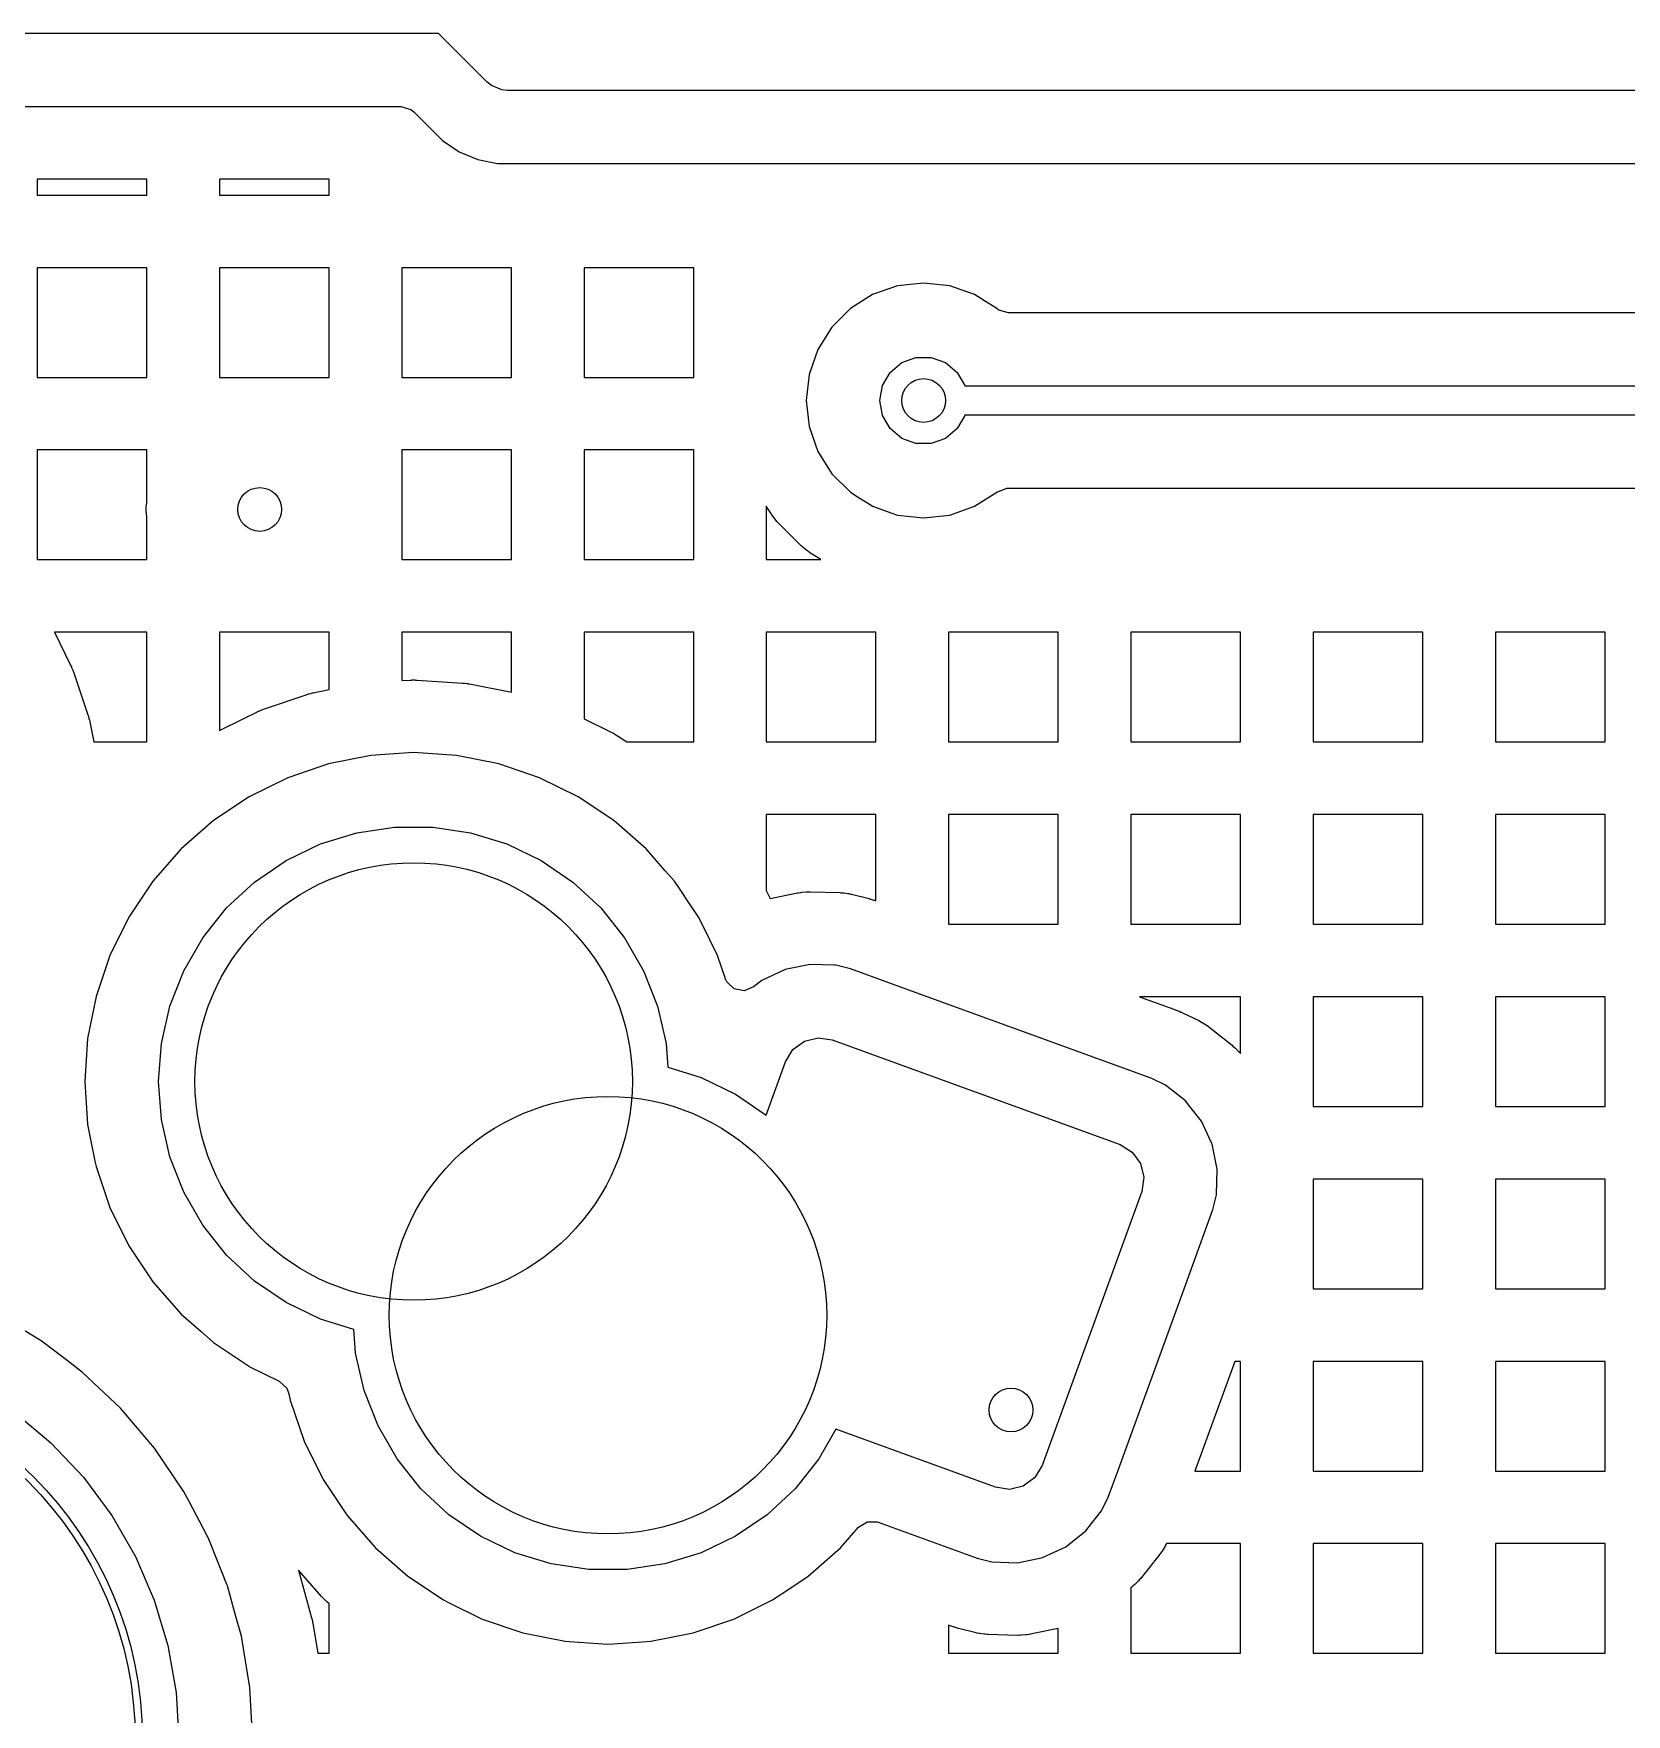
# Model space of a CAD drawing. Extents: x 2.49 to 8.57, y -5.87 to -1.87.
# Drawn here: x 7.4167 to 7.8467, y -4.8791 to -4.4253 of the extents above; entities that cross this region are included whole.
import ezdxf

# ---------------------------------------------------------------- set-up
doc = ezdxf.new("R2010")
doc.units = 0
doc.header["$MEASUREMENT"] = 0
doc.layers.add('BLACK', color=7, linetype='CONTINUOUS')

msp = doc.modelspace()

# ---------------------------------------------------------------- linework, layer by layer
at = {"layer": 'BLACK', "linetype": 'CONTINUOUS'}
for p, q in [((7.52603, -4.42531), (6.80843, -4.42531)), ((7.53908, -4.43836), (7.52603, -4.42531)), ((7.54027, -4.43934), (7.53908, -4.43836)), ((7.54311, -4.44051), (7.54027, -4.43934)), ((7.54465, -4.44066), (7.54311, -4.44051)), ((7.96181, -4.44066), (7.54465, -4.44066)), ((6.80571, -4.44501), (7.51585, -4.44501)), ((7.51585, -4.44501), (7.51849, -4.44579)), ((7.51849, -4.44579), (7.5193, -4.44644)), ((7.5193, -4.44644), (7.52707, -4.45421)), ((7.52707, -4.45421), (7.52707, -4.45421)), ((7.52707, -4.45421), (7.53158, -4.45723)), ((7.53158, -4.45723), (7.5366, -4.45931)), ((7.5366, -4.45931), (7.5366, -4.45931)), ((7.5366, -4.45931), (7.5366, -4.45931)), ((7.5366, -4.45931), (7.5366, -4.45931)), ((7.5366, -4.45931), (7.54193, -4.46037)), ((7.54193, -4.46037), (7.54193, -4.46037)), ((7.54193, -4.46037), (7.96453, -4.46037)), ((7.44725, -4.46462), (7.41764, -4.46462)), ((7.41764, -4.46462), (7.41764, -4.4689)), ((7.44725, -4.4689), (7.44725, -4.46462)), ((7.49646, -4.46462), (7.46686, -4.46462)), ((7.46686, -4.46462), (7.46686, -4.4689)), ((7.49646, -4.4689), (7.49646, -4.46462)), ((7.41764, -4.4689), (7.44725, -4.4689)), ((7.46686, -4.4689), (7.49646, -4.4689)), ((7.44725, -4.4885), (7.41764, -4.4885)), ((7.41764, -4.4885), (7.41764, -4.51811)), ((7.44725, -4.51811), (7.44725, -4.4885)), ((7.49646, -4.4885), (7.46686, -4.4885)), ((7.46686, -4.4885), (7.46686, -4.51811)), ((7.49646, -4.51811), (7.49646, -4.4885)), ((7.54568, -4.4885), (7.51607, -4.4885)), ((7.51607, -4.4885), (7.51607, -4.51811)), ((7.54568, -4.51811), (7.54568, -4.4885)), ((7.59489, -4.4885), (7.56528, -4.4885)), ((7.56528, -4.4885), (7.56528, -4.51811)), ((7.59489, -4.51811), (7.59489, -4.4885)), ((7.64319, -4.49578), (7.63718, -4.49956)), ((7.6499, -4.49344), (7.64319, -4.49578)), ((7.65695, -4.49264), (7.6499, -4.49344)), ((7.6499, -4.49344), (7.6499, -4.49344)), ((7.66401, -4.49344), (7.65695, -4.49264)), ((7.65695, -4.49264), (7.65695, -4.49264)), ((7.67072, -4.49578), (7.66401, -4.49344)), ((7.66401, -4.49344), (7.66401, -4.49344)), ((7.67369, -4.49765), (7.67072, -4.49578)), ((7.63718, -4.49956), (7.63216, -4.50458)), ((7.67673, -4.49956), (7.67369, -4.49765)), ((7.67684, -4.49965), (7.67673, -4.49956)), ((7.67673, -4.49956), (7.67673, -4.49956)), ((7.67725, -4.49994), (7.67684, -4.49965)), ((7.67988, -4.50071), (7.67725, -4.49994)), ((8.39861, -4.50071), (7.67988, -4.50071)), ((7.63216, -4.50458), (7.62838, -4.51059)), ((7.62838, -4.51059), (7.62603, -4.5173)), ((7.64791, -4.51676), (7.65105, -4.51413)), ((7.65105, -4.51413), (7.6549, -4.51272)), ((7.6549, -4.51272), (7.65901, -4.51272)), ((7.65901, -4.51272), (7.66286, -4.51413)), ((7.66286, -4.51413), (7.666, -4.51676)), ((7.41764, -4.51811), (7.44725, -4.51811)), ((7.46686, -4.51811), (7.49646, -4.51811)), ((7.51607, -4.51811), (7.54568, -4.51811)), ((7.56528, -4.51811), (7.59489, -4.51811)), ((7.62603, -4.5173), (7.62524, -4.52435)), ((7.62603, -4.5173), (7.62603, -4.5173)), ((7.64586, -4.52032), (7.64791, -4.51676)), ((7.666, -4.51676), (7.66805, -4.52032)), ((7.64514, -4.52436), (7.64586, -4.52032)), ((7.66805, -4.52032), (7.66807, -4.52042)), ((7.66807, -4.52042), (8.40858, -4.52042)), ((7.62524, -4.52435), (7.62524, -4.52436)), ((7.62524, -4.52436), (7.62603, -4.53141)), ((7.64586, -4.52839), (7.64514, -4.52436)), ((7.64791, -4.53195), (7.64586, -4.52839)), ((7.66805, -4.52839), (7.666, -4.53195)), ((7.66807, -4.52829), (7.66805, -4.52839)), ((8.40722, -4.52829), (7.66807, -4.52829)), ((7.62603, -4.53141), (7.62603, -4.53141)), ((7.62603, -4.53141), (7.62838, -4.53812)), ((7.65105, -4.53458), (7.64791, -4.53195)), ((7.666, -4.53195), (7.66286, -4.53458)), ((7.44725, -4.53772), (7.41764, -4.53772)), ((7.41764, -4.53772), (7.41764, -4.56732)), ((7.44725, -4.55189), (7.44725, -4.53772)), ((7.54568, -4.53772), (7.51607, -4.53772)), ((7.51607, -4.53772), (7.51607, -4.56732)), ((7.54568, -4.56732), (7.54568, -4.53772)), ((7.59489, -4.53772), (7.56528, -4.53772)), ((7.56528, -4.53772), (7.56528, -4.56732)), ((7.59489, -4.56732), (7.59489, -4.53772)), ((7.6549, -4.53599), (7.65105, -4.53458)), ((7.65901, -4.53599), (7.6549, -4.53599)), ((7.66286, -4.53458), (7.65901, -4.53599)), ((7.62838, -4.53812), (7.63172, -4.54342)), ((7.63172, -4.54342), (7.63216, -4.54413)), ((7.63216, -4.54413), (7.63718, -4.54915)), ((7.63718, -4.54915), (7.63954, -4.55063)), ((7.63954, -4.55063), (7.64277, -4.55266)), ((7.67072, -4.55293), (7.67673, -4.54915)), ((7.67673, -4.54915), (7.67684, -4.54906)), ((7.67673, -4.54915), (7.67673, -4.54915)), ((7.67684, -4.54906), (7.67693, -4.54903)), ((7.67693, -4.54903), (7.67696, -4.54901)), ((7.67696, -4.54901), (7.67939, -4.54802)), ((7.67696, -4.54901), (7.67696, -4.54901)), ((7.67939, -4.54802), (7.67988, -4.548)), ((7.67988, -4.548), (8.39385, -4.548)), ((7.44709, -4.55319), (7.44725, -4.55189)), ((7.44709, -4.55437), (7.44709, -4.55319)), ((7.44725, -4.55567), (7.44709, -4.55437)), ((7.44725, -4.56732), (7.44725, -4.55567)), ((7.61585, -4.55503), (7.61449, -4.55287)), ((7.61449, -4.55287), (7.61449, -4.56732)), ((7.616, -4.55525), (7.61585, -4.55503)), ((7.61632, -4.5557), (7.616, -4.55525)), ((7.61649, -4.55592), (7.61632, -4.5557)), ((7.64277, -4.55266), (7.64319, -4.55293)), ((7.64319, -4.55293), (7.64839, -4.55475)), ((7.64839, -4.55475), (7.6499, -4.55528)), ((7.6499, -4.55528), (7.6499, -4.55528)), ((7.6499, -4.55528), (7.65695, -4.55607)), ((7.65695, -4.55607), (7.66401, -4.55528)), ((7.66401, -4.55528), (7.67072, -4.55293)), ((7.66401, -4.55528), (7.66401, -4.55528)), ((7.66401, -4.55528), (7.66401, -4.55528)), ((7.61717, -4.55678), (7.61649, -4.55592)), ((7.61735, -4.55699), (7.61717, -4.55678)), ((7.61772, -4.5574), (7.61735, -4.55699)), ((7.61791, -4.5576), (7.61772, -4.5574)), ((7.62371, -4.5634), (7.61791, -4.5576)), ((7.65695, -4.55607), (7.65695, -4.55607)), ((7.65695, -4.55607), (7.65695, -4.55607)), ((7.62391, -4.56359), (7.62371, -4.5634)), ((7.62432, -4.56396), (7.62391, -4.56359)), ((7.62453, -4.56414), (7.62432, -4.56396)), ((7.62539, -4.56482), (7.62453, -4.56414)), ((7.62561, -4.56499), (7.62539, -4.56482)), ((7.41764, -4.56732), (7.44725, -4.56732)), ((7.51607, -4.56732), (7.54568, -4.56732)), ((7.56528, -4.56732), (7.59489, -4.56732)), ((7.61449, -4.56732), (7.62925, -4.56732)), ((7.62606, -4.56531), (7.62561, -4.56499)), ((7.62628, -4.56546), (7.62606, -4.56531)), ((7.62712, -4.56599), (7.62628, -4.56546)), ((7.62925, -4.56732), (7.62712, -4.56599)), ((7.44725, -4.58693), (7.42227, -4.58693)), ((7.42227, -4.58693), (7.42667, -4.59584)), ((7.44725, -4.61343), (7.44725, -4.58693)), ((7.49646, -4.58693), (7.46686, -4.58693)), ((7.46686, -4.58693), (7.46686, -4.61343)), ((7.49646, -4.59999), (7.49646, -4.58693)), ((7.54568, -4.58693), (7.51607, -4.58693)), ((7.51607, -4.58693), (7.51607, -4.59999)), ((7.54568, -4.60314), (7.54568, -4.58693)), ((7.59489, -4.58693), (7.56528, -4.58693)), ((7.56528, -4.58693), (7.56528, -4.61026)), ((7.59489, -4.61654), (7.59489, -4.58693)), ((7.6441, -4.58693), (7.61449, -4.58693)), ((7.61449, -4.58693), (7.61449, -4.61654)), ((7.6441, -4.61654), (7.6441, -4.58693)), ((7.69331, -4.58693), (7.66371, -4.58693)), ((7.66371, -4.58693), (7.66371, -4.61654)), ((7.69331, -4.61654), (7.69331, -4.58693)), ((7.74253, -4.58693), (7.71292, -4.58693)), ((7.71292, -4.58693), (7.71292, -4.61654)), ((7.74253, -4.61654), (7.74253, -4.58693)), ((7.79174, -4.58693), (7.76213, -4.58693)), ((7.76213, -4.58693), (7.76213, -4.61654)), ((7.79174, -4.61654), (7.79174, -4.58693)), ((7.84095, -4.58693), (7.81134, -4.58693)), ((7.81134, -4.58693), (7.81134, -4.61654)), ((7.84095, -4.61654), (7.84095, -4.58693)), ((7.42667, -4.59584), (7.42673, -4.59598)), ((7.42673, -4.59598), (7.42687, -4.59628)), ((7.42687, -4.59628), (7.42693, -4.59643)), ((7.42693, -4.59643), (7.42718, -4.59702)), ((7.42718, -4.59702), (7.42724, -4.59717)), ((7.42724, -4.59717), (7.42735, -4.59747)), ((7.42735, -4.59747), (7.4274, -4.59762)), ((7.4274, -4.59762), (7.43134, -4.60922)), ((7.49646, -4.60243), (7.49646, -4.59999)), ((7.51607, -4.59999), (7.51832, -4.59985)), ((7.51832, -4.59985), (7.51848, -4.59984)), ((7.51848, -4.59984), (7.5188, -4.59983)), ((7.5188, -4.59983), (7.51896, -4.59982)), ((7.51896, -4.59982), (7.5196, -4.59982)), ((7.5196, -4.59982), (7.51976, -4.59983)), ((7.51976, -4.59983), (7.52009, -4.59984)), ((7.52009, -4.59984), (7.52025, -4.59985)), ((7.52025, -4.59985), (7.53248, -4.60065)), ((7.53248, -4.60065), (7.53264, -4.60066)), ((7.53264, -4.60066), (7.53296, -4.60069)), ((7.53296, -4.60069), (7.53312, -4.60071)), ((7.53312, -4.60071), (7.53375, -4.60079)), ((7.53375, -4.60079), (7.53391, -4.60082)), ((7.53391, -4.60082), (7.53423, -4.60087)), ((7.53423, -4.60087), (7.53438, -4.6009)), ((7.53438, -4.6009), (7.54568, -4.60314)), ((7.4787, -4.60773), (7.4903, -4.60379)), ((7.4903, -4.60379), (7.49046, -4.60374)), ((7.49046, -4.60374), (7.49077, -4.60364)), ((7.49077, -4.60364), (7.49092, -4.6036)), ((7.49092, -4.6036), (7.49154, -4.60343)), ((7.49154, -4.60343), (7.49169, -4.6034)), ((7.49169, -4.6034), (7.49201, -4.60332)), ((7.49201, -4.60332), (7.49216, -4.60329)), ((7.49216, -4.60329), (7.49646, -4.60243)), ((7.43134, -4.60922), (7.43139, -4.60938)), ((7.43139, -4.60938), (7.43148, -4.60968)), ((7.43148, -4.60968), (7.43153, -4.60984)), ((7.43153, -4.60984), (7.43169, -4.61046)), ((7.46686, -4.61343), (7.47329, -4.61026)), ((7.47329, -4.61026), (7.47692, -4.60846)), ((7.47692, -4.60846), (7.47707, -4.60839)), ((7.47707, -4.60839), (7.47736, -4.60826)), ((7.47736, -4.60826), (7.47751, -4.6082)), ((7.47751, -4.6082), (7.4781, -4.60795)), ((7.4781, -4.60795), (7.47825, -4.60789)), ((7.47825, -4.60789), (7.47855, -4.60778)), ((7.47855, -4.60778), (7.4787, -4.60773)), ((7.56528, -4.61026), (7.57264, -4.61388)), ((7.43169, -4.61046), (7.43173, -4.61061)), ((7.43173, -4.61061), (7.43181, -4.61093)), ((7.43181, -4.61093), (7.43184, -4.61108)), ((7.43184, -4.61108), (7.43292, -4.61654)), ((7.44725, -4.61654), (7.44725, -4.61343)), ((7.57264, -4.61388), (7.57278, -4.61396)), ((7.57278, -4.61396), (7.57307, -4.61411)), ((7.57307, -4.61411), (7.57321, -4.61419)), ((7.57321, -4.61419), (7.57376, -4.61451)), ((7.57376, -4.61451), (7.5739, -4.61459)), ((7.5739, -4.61459), (7.57417, -4.61476)), ((7.57417, -4.61476), (7.57431, -4.61485)), ((7.57431, -4.61485), (7.57683, -4.61654)), ((7.43292, -4.61654), (7.44725, -4.61654)), ((7.51928, -4.61943), (7.5077, -4.62019)), ((7.53087, -4.62019), (7.51928, -4.61943)), ((7.51928, -4.61943), (7.51928, -4.61943)), ((7.57683, -4.61654), (7.59489, -4.61654)), ((7.61449, -4.61654), (7.6441, -4.61654)), ((7.66371, -4.61654), (7.69331, -4.61654)), ((7.71292, -4.61654), (7.74253, -4.61654)), ((7.76213, -4.61654), (7.79174, -4.61654)), ((7.81134, -4.61654), (7.84095, -4.61654)), ((7.4963, -4.62246), (7.4853, -4.62619)), ((7.50769, -4.62019), (7.4963, -4.62246)), ((7.4963, -4.62246), (7.4963, -4.62246)), ((7.5077, -4.62019), (7.50769, -4.62019)), ((7.50769, -4.62019), (7.50769, -4.62019)), ((7.50769, -4.62019), (7.50769, -4.62019)), ((7.50769, -4.62019), (7.50769, -4.62019)), ((7.54227, -4.62246), (7.53087, -4.62019)), ((7.53087, -4.62019), (7.53087, -4.62019)), ((7.53087, -4.62019), (7.53087, -4.62019)), ((7.55326, -4.62619), (7.54227, -4.62246)), ((7.54227, -4.62246), (7.54227, -4.62246)), ((7.54227, -4.62246), (7.54227, -4.62246)), ((7.4853, -4.62619), (7.47489, -4.63133)), ((7.56368, -4.63133), (7.55326, -4.62619)), ((7.47489, -4.63133), (7.46523, -4.63778)), ((7.57334, -4.63778), (7.56368, -4.63133)), ((7.56368, -4.63133), (7.56368, -4.63133)), ((7.6441, -4.63614), (7.61449, -4.63614)), ((7.61449, -4.63614), (7.61449, -4.65663)), ((7.6441, -4.65945), (7.6441, -4.63614)), ((7.69331, -4.63614), (7.66371, -4.63614)), ((7.66371, -4.63614), (7.66371, -4.66575)), ((7.69331, -4.66575), (7.69331, -4.63614)), ((7.74253, -4.63614), (7.71292, -4.63614)), ((7.71292, -4.63614), (7.71292, -4.66575)), ((7.74253, -4.66575), (7.74253, -4.63614)), ((7.79174, -4.63614), (7.76213, -4.63614)), ((7.76213, -4.63614), (7.76213, -4.66575)), ((7.79174, -4.66575), (7.79174, -4.63614)), ((7.84095, -4.63614), (7.81134, -4.63614)), ((7.81134, -4.63614), (7.81134, -4.66575)), ((7.84095, -4.66575), (7.84095, -4.63614)), ((7.46523, -4.63778), (7.4565, -4.64544)), ((7.49411, -4.64409), (7.50395, -4.64105)), ((7.50395, -4.64105), (7.51414, -4.63952)), ((7.51414, -4.63952), (7.52443, -4.63952)), ((7.52443, -4.63952), (7.53462, -4.64105)), ((7.53462, -4.64105), (7.54446, -4.64409)), ((7.58207, -4.64544), (7.57334, -4.63778)), ((7.4565, -4.64544), (7.44884, -4.65417)), ((7.48484, -4.64856), (7.49411, -4.64409)), ((7.54446, -4.64409), (7.55373, -4.64856)), ((7.58722, -4.65131), (7.58207, -4.64544)), ((7.47633, -4.65436), (7.48484, -4.64856)), ((7.55373, -4.64856), (7.56224, -4.65436)), ((7.44884, -4.65417), (7.44239, -4.66383)), ((7.46878, -4.66136), (7.47633, -4.65436)), ((7.56224, -4.65436), (7.56979, -4.66136)), ((7.58973, -4.65417), (7.58722, -4.65131)), ((7.59137, -4.65663), (7.58973, -4.65417)), ((7.59348, -4.65979), (7.59137, -4.65663)), ((7.5961, -4.66371), (7.59348, -4.65979)), ((7.61449, -4.65663), (7.61557, -4.65881)), ((7.61557, -4.65881), (7.62294, -4.65729)), ((7.62294, -4.65729), (7.62322, -4.65724)), ((7.62322, -4.65724), (7.62379, -4.65715)), ((7.62379, -4.65715), (7.62407, -4.65712)), ((7.62407, -4.65712), (7.62521, -4.65702)), ((7.62521, -4.65702), (7.62549, -4.657)), ((7.62549, -4.657), (7.62606, -4.65699)), ((7.62606, -4.65699), (7.62635, -4.65699)), ((7.62635, -4.65699), (7.63435, -4.65722)), ((7.63435, -4.65722), (7.63462, -4.65724)), ((7.63462, -4.65724), (7.63516, -4.65728)), ((7.63516, -4.65728), (7.63542, -4.65731)), ((7.63542, -4.65731), (7.63648, -4.65746)), ((7.63648, -4.65746), (7.63674, -4.6575)), ((7.63674, -4.6575), (7.63727, -4.6576)), ((7.63727, -4.6576), (7.63753, -4.65766)), ((7.63753, -4.65766), (7.64224, -4.65885)), ((7.64224, -4.65885), (7.64236, -4.65888)), ((7.64236, -4.65888), (7.6426, -4.65895)), ((7.6426, -4.65895), (7.64272, -4.65898)), ((7.64272, -4.65898), (7.64319, -4.65913)), ((7.64319, -4.65913), (7.64331, -4.65917)), ((7.64331, -4.65917), (7.64355, -4.65925)), ((7.64355, -4.65925), (7.64367, -4.65929)), ((7.64367, -4.65929), (7.6441, -4.65945)), ((7.44239, -4.66383), (7.43725, -4.67424)), ((7.46236, -4.66941), (7.46878, -4.66136)), ((7.56979, -4.66136), (7.57621, -4.66941)), ((7.59618, -4.66383), (7.5961, -4.66371)), ((7.59713, -4.66575), (7.59618, -4.66383)), ((7.60132, -4.67424), (7.59713, -4.66575)), ((7.66371, -4.66575), (7.69331, -4.66575)), ((7.71292, -4.66575), (7.74253, -4.66575)), ((7.76213, -4.66575), (7.79174, -4.66575)), ((7.81134, -4.66575), (7.84095, -4.66575)), ((7.45721, -4.67833), (7.46236, -4.66941)), ((7.57621, -4.66941), (7.58136, -4.67833)), ((7.43725, -4.67424), (7.43352, -4.68524)), ((7.45345, -4.68792), (7.45721, -4.67833)), ((7.58136, -4.67833), (7.58512, -4.68792)), ((7.60334, -4.68019), (7.60132, -4.67424)), ((7.61958, -4.678), (7.61332, -4.68092)), ((7.62635, -4.6766), (7.61958, -4.678)), ((7.63303, -4.6768), (7.62635, -4.6766)), ((7.63325, -4.6768), (7.63303, -4.6768)), ((7.63719, -4.6778), (7.63325, -4.6768)), ((7.65795, -4.68535), (7.63719, -4.6778)), ((7.63719, -4.6778), (7.63719, -4.6778)), ((7.63719, -4.6778), (7.63719, -4.6778)), ((7.60342, -4.68044), (7.60334, -4.68019)), ((7.60382, -4.68132), (7.60342, -4.68044)), ((7.60582, -4.68321), (7.60382, -4.68132)), ((7.61107, -4.6827), (7.60852, -4.68373)), ((7.61332, -4.68092), (7.61107, -4.6827)), ((7.61332, -4.68092), (7.61332, -4.68092)), ((7.43352, -4.68524), (7.43125, -4.69663)), ((7.43352, -4.68524), (7.43352, -4.68524)), ((7.60852, -4.68373), (7.60582, -4.68321)), ((7.69109, -4.69741), (7.65795, -4.68535)), ((7.74253, -4.68535), (7.71528, -4.68535)), ((7.71528, -4.68535), (7.72553, -4.68908)), ((7.74253, -4.70067), (7.74253, -4.68535)), ((7.79174, -4.68535), (7.76213, -4.68535)), ((7.76213, -4.68535), (7.76213, -4.71496)), ((7.79174, -4.71496), (7.79174, -4.68535)), ((7.84095, -4.68535), (7.81134, -4.68535)), ((7.81134, -4.68535), (7.81134, -4.71496)), ((7.84095, -4.71496), (7.84095, -4.68535)), ((7.45116, -4.69795), (7.45345, -4.68792)), ((7.58512, -4.68792), (7.58741, -4.69795)), ((7.72553, -4.68908), (7.72564, -4.68913)), ((7.72564, -4.68913), (7.72588, -4.68922)), ((7.72588, -4.68922), (7.72599, -4.68927)), ((7.72599, -4.68927), (7.72645, -4.68946)), ((7.72645, -4.68946), (7.72656, -4.68951)), ((7.72656, -4.68951), (7.72679, -4.68961)), ((7.72679, -4.68961), (7.7269, -4.68967)), ((7.7269, -4.68967), (7.73127, -4.69178)), ((7.73127, -4.69178), (7.73151, -4.6919)), ((7.73151, -4.6919), (7.73198, -4.69216)), ((7.62478, -4.69732), (7.62851, -4.6964)), ((7.62851, -4.6964), (7.6323, -4.69699)), ((7.73198, -4.69216), (7.73221, -4.6923)), ((7.73221, -4.6923), (7.73311, -4.69287)), ((7.73311, -4.69287), (7.73334, -4.69302)), ((7.73334, -4.69302), (7.73377, -4.69332)), ((7.73377, -4.69332), (7.73399, -4.69348)), ((7.73399, -4.69348), (7.74027, -4.69845)), ((7.43125, -4.69663), (7.43049, -4.70822)), ((7.43125, -4.69663), (7.43125, -4.69663)), ((7.45039, -4.70822), (7.45116, -4.69795)), ((7.58741, -4.69795), (7.58789, -4.70439)), ((7.61969, -4.70287), (7.62168, -4.69959)), ((7.62168, -4.69959), (7.62478, -4.69732)), ((7.6323, -4.69699), (7.71, -4.72527)), ((7.71859, -4.70742), (7.69109, -4.69741)), ((7.74027, -4.69845), (7.74049, -4.69864)), ((7.74049, -4.69864), (7.74092, -4.69902)), ((7.74092, -4.69902), (7.74113, -4.69921)), ((7.74113, -4.69921), (7.74193, -4.70002)), ((7.74193, -4.70002), (7.74213, -4.70023)), ((7.74213, -4.70023), (7.74251, -4.70065)), ((7.74251, -4.70065), (7.74253, -4.70067)), ((7.58789, -4.70439), (7.59691, -4.70717)), ((7.61445, -4.71727), (7.61969, -4.70287)), ((7.43049, -4.70822), (7.43125, -4.71981)), ((7.43049, -4.70822), (7.43049, -4.70822)), ((7.45116, -4.71849), (7.45039, -4.70822)), ((7.59691, -4.70717), (7.60619, -4.71164)), ((7.72225, -4.7092), (7.71859, -4.70742)), ((7.72766, -4.71348), (7.72225, -4.7092)), ((7.72225, -4.7092), (7.72225, -4.7092)), ((7.72225, -4.7092), (7.72225, -4.7092)), ((7.60619, -4.71164), (7.61445, -4.71727)), ((7.72884, -4.71496), (7.72766, -4.71348)), ((7.45345, -4.72853), (7.45116, -4.71849)), ((7.73195, -4.7189), (7.72884, -4.71496)), ((7.73467, -4.72474), (7.73195, -4.7189)), ((7.73195, -4.7189), (7.73195, -4.7189)), ((7.73195, -4.7189), (7.73195, -4.7189)), ((7.76213, -4.71496), (7.79174, -4.71496)), ((7.81134, -4.71496), (7.84095, -4.71496)), ((7.43125, -4.71981), (7.43125, -4.71981)), ((7.43125, -4.71981), (7.43125, -4.71981)), ((7.43125, -4.71981), (7.43322, -4.72971)), ((7.71, -4.72527), (7.71328, -4.72726)), ((7.71328, -4.72726), (7.71555, -4.73036)), ((7.73487, -4.72516), (7.73467, -4.72474)), ((7.73626, -4.73192), (7.73487, -4.72516)), ((7.43322, -4.72971), (7.43352, -4.7312)), ((7.43352, -4.7312), (7.43352, -4.7312)), ((7.43352, -4.7312), (7.43725, -4.7422)), ((7.45721, -4.73812), (7.45345, -4.72853)), ((7.71555, -4.73036), (7.71646, -4.73409)), ((7.73606, -4.73883), (7.73626, -4.73192)), ((7.73626, -4.73192), (7.73626, -4.73192)), ((7.73626, -4.73192), (7.73626, -4.73192)), ((7.71646, -4.73409), (7.71588, -4.73788)), ((7.79174, -4.73457), (7.76213, -4.73457)), ((7.76213, -4.73457), (7.76213, -4.76417)), ((7.79174, -4.76417), (7.79174, -4.73457)), ((7.84095, -4.73457), (7.81134, -4.73457)), ((7.81134, -4.73457), (7.81134, -4.76417)), ((7.84095, -4.76417), (7.84095, -4.73457)), ((7.46236, -4.74703), (7.45721, -4.73812)), ((7.71588, -4.73788), (7.68895, -4.81187)), ((7.73507, -4.74277), (7.73606, -4.73883)), ((7.43725, -4.7422), (7.44239, -4.75262)), ((7.72728, -4.76417), (7.73507, -4.74277)), ((7.46878, -4.75509), (7.46236, -4.74703)), ((7.44239, -4.75262), (7.44239, -4.75262)), ((7.44239, -4.75262), (7.44884, -4.76228)), ((7.47633, -4.76209), (7.46878, -4.75509)), ((7.44884, -4.76228), (7.4565, -4.77101)), ((7.48484, -4.76789), (7.47633, -4.76209)), ((7.70937, -4.81339), (7.72728, -4.76417)), ((7.76213, -4.76417), (7.79174, -4.76417)), ((7.81134, -4.76417), (7.84095, -4.76417)), ((7.49411, -4.77236), (7.48484, -4.76789)), ((7.4187, -4.77823), (7.40662, -4.77097)), ((7.4565, -4.77101), (7.46187, -4.77572)), ((7.50313, -4.77514), (7.49411, -4.77236)), ((7.42606, -4.78383), (7.4187, -4.77823)), ((7.46187, -4.77572), (7.46523, -4.77867)), ((7.50361, -4.78158), (7.50313, -4.77514)), ((7.46523, -4.77867), (7.47466, -4.78497)), ((7.5059, -4.79161), (7.50361, -4.78158)), ((7.42991, -4.78676), (7.42606, -4.78383)), ((7.43871, -4.79509), (7.42991, -4.78676)), ((7.42991, -4.78676), (7.42991, -4.78676)), ((7.42991, -4.78676), (7.42991, -4.78676)), ((7.47466, -4.78497), (7.47489, -4.78512)), ((7.47489, -4.78512), (7.483, -4.78912)), ((7.74101, -4.78378), (7.73023, -4.81339)), ((7.74253, -4.78378), (7.74101, -4.78378)), ((7.74253, -4.81339), (7.74253, -4.78378)), ((7.79174, -4.78378), (7.76213, -4.78378)), ((7.76213, -4.78378), (7.76213, -4.81339)), ((7.79174, -4.81339), (7.79174, -4.78378)), ((7.84095, -4.78378), (7.81134, -4.78378)), ((7.81134, -4.78378), (7.81134, -4.81339)), ((7.84095, -4.81339), (7.84095, -4.78378)), ((7.483, -4.78912), (7.48502, -4.79098)), ((7.48502, -4.79098), (7.48562, -4.79254)), ((7.50966, -4.8012), (7.5059, -4.79161)), ((7.44014, -4.79645), (7.43871, -4.79509)), ((7.48562, -4.79254), (7.48597, -4.79429)), ((7.48597, -4.79429), (7.48597, -4.79429)), ((7.48597, -4.79429), (7.4897, -4.80529)), ((7.4115, -4.79752), (7.42132, -4.80576)), ((7.44927, -4.80719), (7.44014, -4.79645)), ((7.4897, -4.80529), (7.49484, -4.8157)), ((7.51481, -4.81012), (7.50966, -4.8012)), ((7.6333, -4.80209), (7.62866, -4.81012)), ((7.67633, -4.81776), (7.6333, -4.80209)), ((7.42132, -4.80576), (7.43012, -4.81508)), ((7.45717, -4.81885), (7.44927, -4.80719)), ((7.44927, -4.80719), (7.44927, -4.80719)), ((7.44927, -4.80719), (7.44927, -4.80719)), ((7.52123, -4.81817), (7.51481, -4.81012)), ((7.62866, -4.81012), (7.62224, -4.81817)), ((7.68895, -4.81187), (7.68696, -4.81516)), ((7.70679, -4.82046), (7.70937, -4.81339)), ((7.73023, -4.81339), (7.74253, -4.81339)), ((7.76213, -4.81339), (7.79174, -4.81339)), ((7.81134, -4.81339), (7.84095, -4.81339)), ((7.43012, -4.81508), (7.43777, -4.82536)), ((7.45864, -4.82162), (7.45717, -4.81885)), ((7.45717, -4.81885), (7.45717, -4.81885)), ((7.45717, -4.81885), (7.45717, -4.81885)), ((7.49484, -4.8157), (7.49484, -4.8157)), ((7.49484, -4.8157), (7.50129, -4.82536)), ((7.52878, -4.82517), (7.52123, -4.81817)), ((7.62224, -4.81817), (7.61469, -4.82517)), ((7.68013, -4.81834), (7.67633, -4.81776)), ((7.68386, -4.81743), (7.68013, -4.81834)), ((7.68696, -4.81516), (7.68386, -4.81743)), ((7.46353, -4.83084), (7.45864, -4.82162)), ((7.70502, -4.82412), (7.70679, -4.82046)), ((7.43777, -4.82536), (7.44418, -4.83646)), ((7.50129, -4.82536), (7.50895, -4.83409)), ((7.53729, -4.83097), (7.52878, -4.82517)), ((7.61469, -4.82517), (7.60619, -4.83097)), ((7.63936, -4.82858), (7.64168, -4.82711)), ((7.64168, -4.82711), (7.64443, -4.82712)), ((7.64443, -4.82712), (7.6447, -4.82721)), ((7.6447, -4.82721), (7.67144, -4.83694)), ((7.70073, -4.82954), (7.70231, -4.82755)), ((7.70231, -4.82755), (7.70502, -4.82412)), ((7.46377, -4.8313), (7.46353, -4.83084)), ((7.46658, -4.83835), (7.46377, -4.8313)), ((7.46377, -4.8313), (7.46377, -4.8313)), ((7.54657, -4.83544), (7.53729, -4.83097)), ((7.60619, -4.83097), (7.59691, -4.83544)), ((7.63452, -4.83409), (7.63936, -4.82858)), ((7.69532, -4.83383), (7.69995, -4.83016)), ((7.69995, -4.83016), (7.70073, -4.82954)), ((7.70073, -4.82954), (7.70073, -4.82954)), ((7.44418, -4.83646), (7.44926, -4.84824)), ((7.50895, -4.83409), (7.51768, -4.84175)), ((7.55641, -4.83848), (7.54657, -4.83544)), ((7.59691, -4.83544), (7.58707, -4.83848)), ((7.62579, -4.84175), (7.63452, -4.83409)), ((7.67144, -4.83694), (7.67539, -4.83794)), ((7.68229, -4.83814), (7.68786, -4.83699)), ((7.68786, -4.83699), (7.68906, -4.83674)), ((7.68906, -4.83674), (7.69532, -4.83383)), ((7.68906, -4.83674), (7.68906, -4.83674)), ((7.68906, -4.83674), (7.68906, -4.83674)), ((7.72073, -4.83586), (7.71576, -4.84215)), ((7.72089, -4.83565), (7.72073, -4.83586)), ((7.7212, -4.83521), (7.72089, -4.83565)), ((7.72135, -4.83499), (7.7212, -4.83521)), ((7.72191, -4.83408), (7.72135, -4.83499)), ((7.72205, -4.83385), (7.72191, -4.83408)), ((7.72231, -4.83338), (7.72205, -4.83385)), ((7.72243, -4.83315), (7.72231, -4.83338)), ((7.72251, -4.83299), (7.72243, -4.83315)), ((7.74253, -4.83299), (7.72251, -4.83299)), ((7.74253, -4.8626), (7.74253, -4.83299)), ((7.79174, -4.83299), (7.76213, -4.83299)), ((7.76213, -4.83299), (7.76213, -4.8626)), ((7.79174, -4.8626), (7.79174, -4.83299)), ((7.84095, -4.83299), (7.81134, -4.83299)), ((7.81134, -4.83299), (7.81134, -4.8626)), ((7.84095, -4.8626), (7.84095, -4.83299)), ((7.46728, -4.84011), (7.46658, -4.83835)), ((7.46884, -4.844), (7.46728, -4.84011)), ((7.49442, -4.84726), (7.48815, -4.84011)), ((7.48815, -4.84011), (7.49172, -4.85298)), ((7.51768, -4.84175), (7.52734, -4.8482)), ((7.56659, -4.84001), (7.55641, -4.83848)), ((7.57689, -4.84001), (7.56659, -4.84001)), ((7.58707, -4.83848), (7.57689, -4.84001)), ((7.62108, -4.8449), (7.62579, -4.84175)), ((7.67539, -4.83794), (7.68229, -4.83814)), ((7.46899, -4.84439), (7.46884, -4.844)), ((7.47127, -4.85262), (7.46899, -4.84439)), ((7.46899, -4.84439), (7.46899, -4.84439)), ((7.61613, -4.8482), (7.62108, -4.8449)), ((7.71334, -4.84457), (7.71292, -4.8449)), ((7.71292, -4.8449), (7.71292, -4.8626)), ((7.71356, -4.84438), (7.71334, -4.84457)), ((7.71399, -4.844), (7.71356, -4.84438)), ((7.71419, -4.84381), (7.71399, -4.844)), ((7.715, -4.843), (7.71419, -4.84381)), ((7.7152, -4.8428), (7.715, -4.843)), ((7.71558, -4.84237), (7.7152, -4.8428)), ((7.71576, -4.84215), (7.71558, -4.84237)), ((7.44926, -4.84824), (7.45293, -4.86052)), ((7.49453, -4.84738), (7.49442, -4.84726)), ((7.49475, -4.84761), (7.49453, -4.84738)), ((7.49486, -4.84773), (7.49475, -4.84761)), ((7.49532, -4.84818), (7.49486, -4.84773)), ((7.49543, -4.84829), (7.49532, -4.84818)), ((7.49567, -4.84851), (7.49543, -4.84829)), ((7.49578, -4.84862), (7.49567, -4.84851)), ((7.49646, -4.84922), (7.49578, -4.84862)), ((7.49646, -4.8626), (7.49646, -4.84922)), ((7.52734, -4.8482), (7.52734, -4.8482)), ((7.52734, -4.8482), (7.52829, -4.84867)), ((7.52829, -4.84867), (7.53776, -4.85334)), ((7.60572, -4.85334), (7.61613, -4.8482)), ((7.47276, -4.85796), (7.47127, -4.85262)), ((7.49172, -4.85298), (7.49176, -4.8531)), ((7.49176, -4.8531), (7.49182, -4.85336)), ((7.49182, -4.85336), (7.49185, -4.85349)), ((7.49185, -4.85349), (7.49196, -4.85401)), ((7.49196, -4.85401), (7.49199, -4.85414)), ((7.49199, -4.85414), (7.49204, -4.8544)), ((7.49204, -4.8544), (7.49206, -4.85453)), ((7.49206, -4.85453), (7.49339, -4.8626)), ((7.53776, -4.85334), (7.54876, -4.85707)), ((7.59472, -4.85707), (7.60572, -4.85334)), ((7.66497, -4.85545), (7.66371, -4.85499)), ((7.66371, -4.85499), (7.66371, -4.8626)), ((7.47495, -4.87132), (7.47276, -4.85796)), ((7.47276, -4.85796), (7.47276, -4.85796)), ((7.47276, -4.85796), (7.47276, -4.85796)), ((7.54876, -4.85707), (7.56015, -4.85934)), ((7.56015, -4.85934), (7.56126, -4.85941)), ((7.56126, -4.85941), (7.57174, -4.8601)), ((7.57174, -4.8601), (7.58102, -4.85949)), ((7.58102, -4.85949), (7.58333, -4.85934)), ((7.58333, -4.85934), (7.59472, -4.85707)), ((7.66509, -4.85549), (7.66497, -4.85545)), ((7.66533, -4.85557), (7.66509, -4.85549)), ((7.66544, -4.85561), (7.66533, -4.85557)), ((7.66592, -4.85576), (7.66544, -4.85561)), ((7.66604, -4.85579), (7.66592, -4.85576)), ((7.66628, -4.85586), (7.66604, -4.85579)), ((7.6664, -4.85589), (7.66628, -4.85586)), ((7.67111, -4.85708), (7.6664, -4.85589)), ((7.67137, -4.85714), (7.67111, -4.85708)), ((7.67189, -4.85724), (7.67137, -4.85714)), ((7.67216, -4.85729), (7.67189, -4.85724)), ((7.67322, -4.85743), (7.67216, -4.85729)), ((7.67348, -4.85746), (7.67322, -4.85743)), ((7.67402, -4.85751), (7.67348, -4.85746)), ((7.67428, -4.85752), (7.67402, -4.85751)), ((7.68229, -4.85776), (7.67428, -4.85752)), ((7.68258, -4.85776), (7.68229, -4.85776)), ((7.68315, -4.85774), (7.68258, -4.85776)), ((7.68343, -4.85772), (7.68315, -4.85774)), ((7.68457, -4.85762), (7.68343, -4.85772)), ((7.68485, -4.85759), (7.68457, -4.85762)), ((7.68542, -4.85751), (7.68485, -4.85759)), ((7.6857, -4.85746), (7.68542, -4.85751)), ((7.69331, -4.85589), (7.6857, -4.85746)), ((7.69331, -4.8626), (7.69331, -4.85589)), ((7.45293, -4.86052), (7.45516, -4.87314)), ((7.49339, -4.8626), (7.49646, -4.8626)), ((7.57174, -4.8601), (7.57174, -4.8601)), ((7.57174, -4.8601), (7.57174, -4.8601)), ((7.66371, -4.8626), (7.69331, -4.8626)), ((7.71292, -4.8626), (7.74253, -4.8626)), ((7.76213, -4.8626), (7.79174, -4.8626)), ((7.81134, -4.8626), (7.84095, -4.8626)), ((7.45516, -4.87314), (7.45591, -4.88594)), ((7.47504, -4.87187), (7.47495, -4.87132)), ((7.47566, -4.88325), (7.47504, -4.87187))]:
    msp.add_line(p, q, dxfattribs=at)
at = {"layer": 'BLACK'}
for centre, radius in [((7.65695, -4.52436), 0.00591), ((7.47772, -4.55378), 0.00591), ((7.51928, -4.70822), 0.05906), ((7.57174, -4.77131), 0.05906), ((7.34567, -4.88594), 0.10039), ((7.34567, -4.88594), 0.09843), ((7.68058, -4.79689), 0.00591)]:
    msp.add_circle(centre, radius, dxfattribs=at)

doc.saveas('drawing.dxf')
